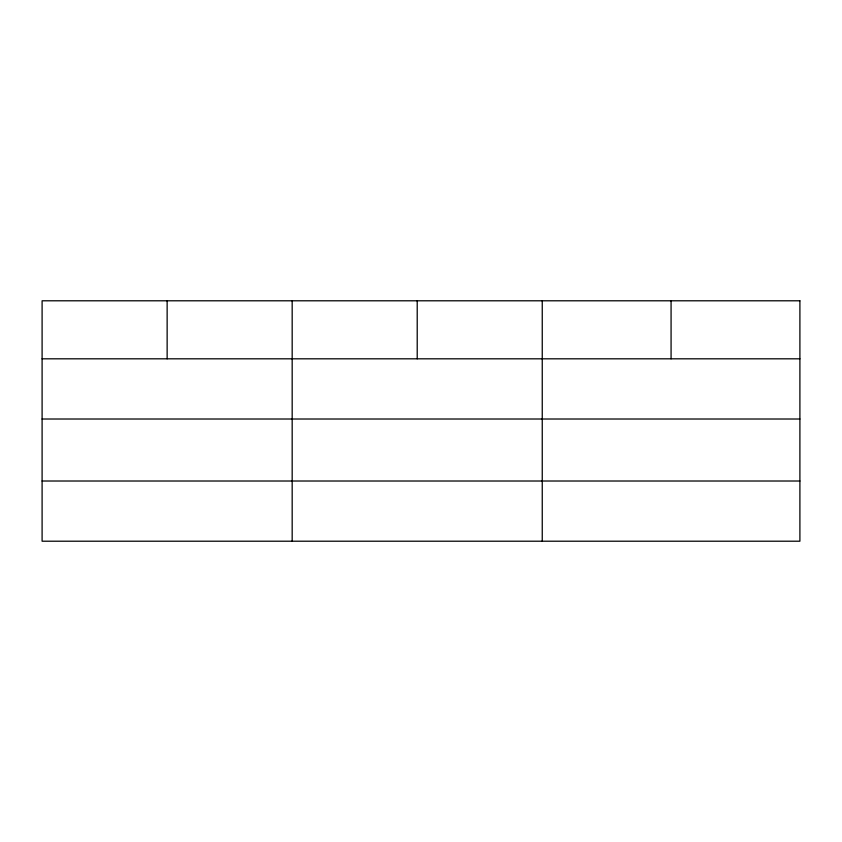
<?xml version="1.0" encoding="UTF-8"?>
<svg xmlns="http://www.w3.org/2000/svg" width="842" height="842" viewBox="0 0 842 842"><rect width="100%" height="100%" fill="white"/><g stroke="black" fill="none" stroke-linecap="round" stroke-linejoin="round"><path stroke-width="1.26" d="M42.1 358.818L799.9 358.818M42.1 419.011L799.9 419.011M42.1 481.014L799.9 481.014M671.074 300.794L671.074 358.818M542.248 300.794L542.248 541.206M417.211 300.794L417.211 358.818M292.174 300.794L292.174 541.206M167.137 300.794L167.137 358.818M799.9 300.794L42.1 300.794L42.1 541.206L799.9 541.206L799.9 300.794"/></g></svg>
